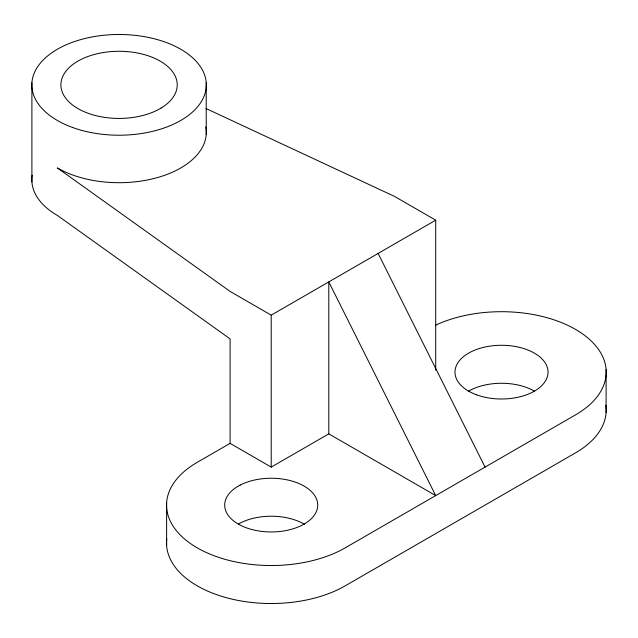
<?xml version="1.0" encoding="UTF-8"?>
<svg xmlns="http://www.w3.org/2000/svg" width="638" height="638" viewBox="0 0 638 638"><rect width="100%" height="100%" fill="white"/><g stroke="black" fill="none" stroke-linecap="round" stroke-linejoin="round"><path stroke-width="0.96" d="M205.795 126.938A87.239 50.362 0 0 1 156.725 177.771A87.239 50.362 0 0 1 57.38 167.953L230.095 291.414L271.214 315.156L435.706 220.182L435.706 370.152M328.793 433.864L328.793 281.916L435.706 495.598L328.793 433.864L271.214 467.104L230.095 443.362L197.198 462.359A104.68 60.435 0 0 0 197.198 547.827A104.68 60.435 0 0 0 345.238 547.827L575.532 414.875A104.68 60.435 0 0 0 579.256 331.664A104.68 60.435 0 0 0 435.515 325.221M238.341 524.101L240.175 523.072A46.526 26.86 0 0 1 304.557 524.348M206.01 108.508L394.587 196.44L435.706 220.182M378.135 253.422L485.055 467.104M606.1 369.641L606.1 412.626M271.214 315.156L271.214 467.104M230.095 443.362L230.095 338.898L57.38 215.437A87.239 50.362 0 0 1 32.187 175.251M206.226 82.773L206.226 134.419M166.622 502.6L166.622 545.578M31.9 82.773L31.9 181.902M166.781 538.919A104.68 60.435 0 0 0 227.854 598.093A104.68 60.435 0 0 0 345.238 585.82L575.532 452.86A104.68 60.435 0 0 0 605.829 405.138M468.611 391.134A46.526 26.86 0 0 1 534.405 391.134M240.175 485.087L237.416 486.635A46.526 26.86 0 0 0 237.878 523.83A46.526 26.86 0 0 0 302.26 525.098L305.02 523.551A46.526 26.86 0 0 0 304.557 486.363A46.526 26.86 0 0 0 240.175 485.087M160.999 108.117L157.53 110.031A58.154 33.575 0 0 1 78.769 109.066L75.444 107.064A58.154 33.575 0 0 1 78.825 60.61A58.154 33.575 0 0 1 159.348 60.642L162.674 62.644A58.154 33.575 0 0 1 160.999 108.117M476.602 394.826A46.526 26.86 0 0 0 547.994 373.246A46.526 26.86 0 0 0 479.928 348.34A46.526 26.86 0 0 0 476.602 394.826M72.357 127.393A87.239 50.362 0 0 0 206.226 86.935A87.239 50.362 0 0 0 78.602 40.234A87.239 50.362 0 0 0 72.357 127.393"/></g></svg>
